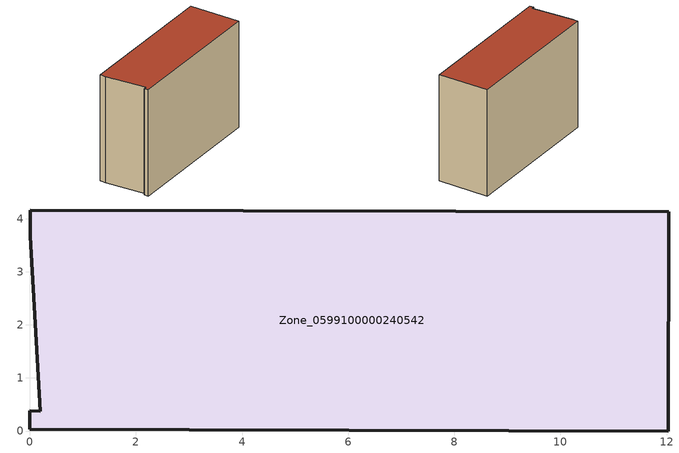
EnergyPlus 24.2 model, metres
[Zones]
Zone_0599100000240542
 floor ground (C_G): 0,0.38 0.2,0.37 0.01,3.67 0.01,4.16 12.04,4.13 12.03,0 0,0.03 z0
 wall outside (C_F): 0.01,4.16 0.01,3.67 0.2,0.37 0,0.38 0,0.03 12.03,0 12.04,4.13 0.01,4.16 z0:8.73
 roof outside (C_R): 0.2,0.37 0,0.38 0,0.03 12.03,0 12.04,4.13 0.01,4.16 0.01,3.67 z8.73
[BUILDING]
Pand.0599100000240542: North Axis=0; Terrain=City; Loads Convergence Tolerance Value=0.04; Temperature Convergence Tolerance Value=0.4; Solar Distribution=FullExterior; Maximum Number of Warmup Days=25; Minimum Number of Warmup Days=1
[Site:Location]
Rotterdam.The.Hague.AP_ZH_NLD Design_Conditions: Latitude=51.96; Longitude=4.45; Time Zone=1; Elevation=-4.5
[SITE:GROUNDTEMPERATURE:BUILDINGSURFACE]
18, 18, 18, 18, 18, 18, 18, 18, 18, 18, 18, 18
[MATERIAL] Thermal Absorptance=0.9; Solar Absorptance=0.7; Visible Absorptance=0.7
Name | Roughness | Thickness | Conductivity | Density | Specific Heat
G.TI.1992-2005 | MediumSmooth | 0.15 | 0.06 | 540 | 1210
F.TI.1992-2005 | Rough | 0.3 | 0.12 | 1920 | 840
R.TI.1992-2005 | MediumRough | 0.2 | 0.08 | 1500 | 1000
[CONSTRUCTION]
C_G: G.TI.1992-2005
C_F: F.TI.1992-2005
C_R: R.TI.1992-2005
[ZONE]
Zone_0599100000240542: Type=1; Multiplier=1; Ceiling Height=Autocalculate; Volume=Autocalculate; Floor Area=autocalculate; Part of Total Floor Area=Yes
[ZONEINFILTRATION:DESIGNFLOWRATE]
Infil_Zone_0599100000240542: Zone or ZoneList or Space or SpaceList=Zone_0599100000240542; Schedule=AlwaysOn; Design Flow Rate Calculation Method=Flow/Area; Flow Rate per Floor Area=0.0015; Constant Term Coefficient=1; Temperature Term Coefficient=0; Velocity Term Coefficient=0; Velocity Squared Term Coefficient=0
[HVACTEMPLATE:ZONE:IDEALLOADSAIRSYSTEM]
Zone_0599100000240542: Maximum Heating Supply Air Temperature=50; Minimum Cooling Supply Air Temperature=13; Maximum Heating Supply Air Humidity Ratio=0.0156; Minimum Cooling Supply Air Humidity Ratio=0.0077; Heating Limit=NoLimit; Cooling Limit=NoLimit; Dehumidification Control Type=ConstantSensibleHeatRatio; Cooling Sensible Heat Ratio=0.7; Dehumidification Setpoint=60; Humidification Control Type=None; Humidification Setpoint=30; Outdoor Air Method=None; Outdoor Air Flow Rate per Person=0.00944; Outdoor Air Flow Rate per Zone Floor Area=0; Outdoor Air Flow Rate per Zone=0; Demand Controlled Ventilation Type=None; Outdoor Air Economizer Type=NoEconomizer; Heat Recovery Type=None; Sensible Heat Recovery Effectiveness=0.7; Latent Heat Recovery Effectiveness=0.65
[ZONECONTROL:THERMOSTAT]
ThermostatControl_Zone_0599100000240542: Zone or ZoneList=Zone_0599100000240542; Control Type Schedule=DualSetpointControlType; Control 1=Thermostat_Zone_0599100000240542; Temperature Difference Between Cutout And Setpoint=0
[THERMOSTATSETPOINT:DUALSETPOINT]
Thermostat_Zone_0599100000240542: Heating Setpoint Temperature Schedule=HeatingSetpoint_Zone_0599100000240542; Cooling Setpoint Temperature Schedule=CoolingSetpoint_Zone_0599100000240542
[SCHEDULE:COMPACT]
HeatingSetpoint_Zone_0599100000240542: Through: 12/31, For: AllDays, Until: 24:00, 21
CoolingSetpoint_Zone_0599100000240542: Through: 12/31, For: AllDays, Until: 24:00, 24
DualSetpointControlType: Through: 12/31, For: AllDays, Until: 24:00, 4
AlwaysOn: Through: 12/31, For: AllDays, Until: 24:00, 1
